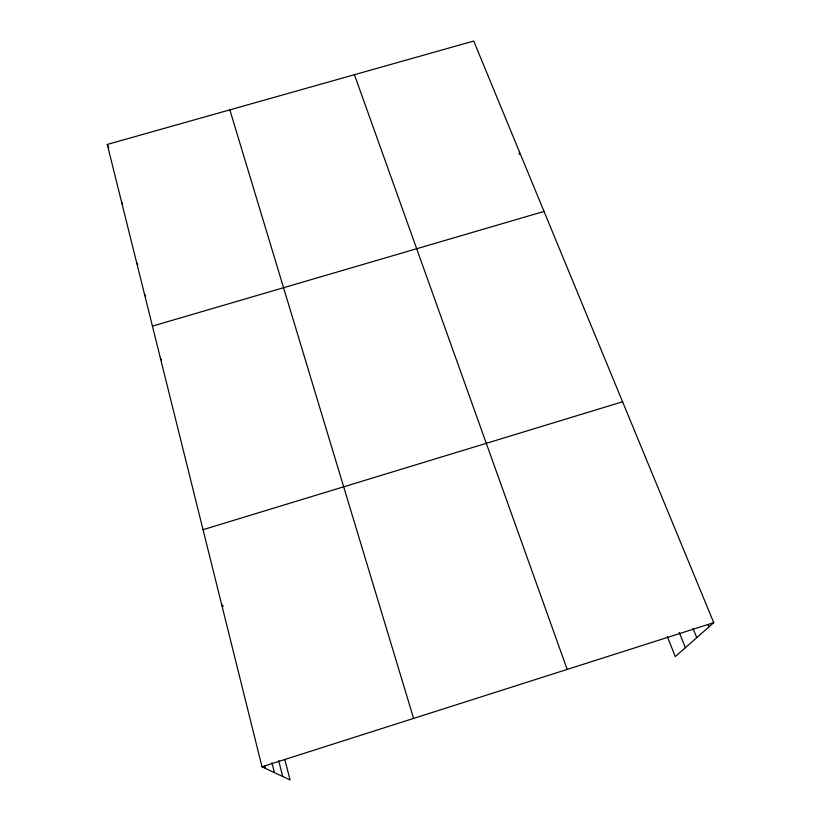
<?xml version="1.0" encoding="UTF-8"?>
<svg xmlns="http://www.w3.org/2000/svg" width="821" height="821" viewBox="0 0 821 821"><rect width="100%" height="100%" fill="white"/><g stroke="black" fill="none" stroke-linecap="round" stroke-linejoin="round"><path stroke-width="1.23" d="M519.272 154.42L519.508 152.008M284.815 759.476L290.07 779.95L261.991 766.783L107.264 144.445L473.717 41.05L713.736 622.667L675.273 656.595L667.401 636.686M261.991 766.783L713.736 622.667M203.044 529.689L622.585 401.777M152.429 326.122L544.036 211.438M221.67 604.605L223.302 606.391M160.362 358.028L161.552 360.06M144.455 294.031L145.676 296.268M136.666 262.689L137.764 264.773M121.621 202.202L122.75 204.439M107.264 144.445L108.813 147.667M707.959 624.586L708.913 626.926M693.016 628.414L696.752 637.65M679.234 632.365L685.361 647.697M354.426 74.711L567.178 669.423M229.849 109.86L413.61 718.416M278.699 760.687L282.722 776.502M271.925 762.73L274.419 772.612M264.916 766.003L265.522 768.435"/></g></svg>
